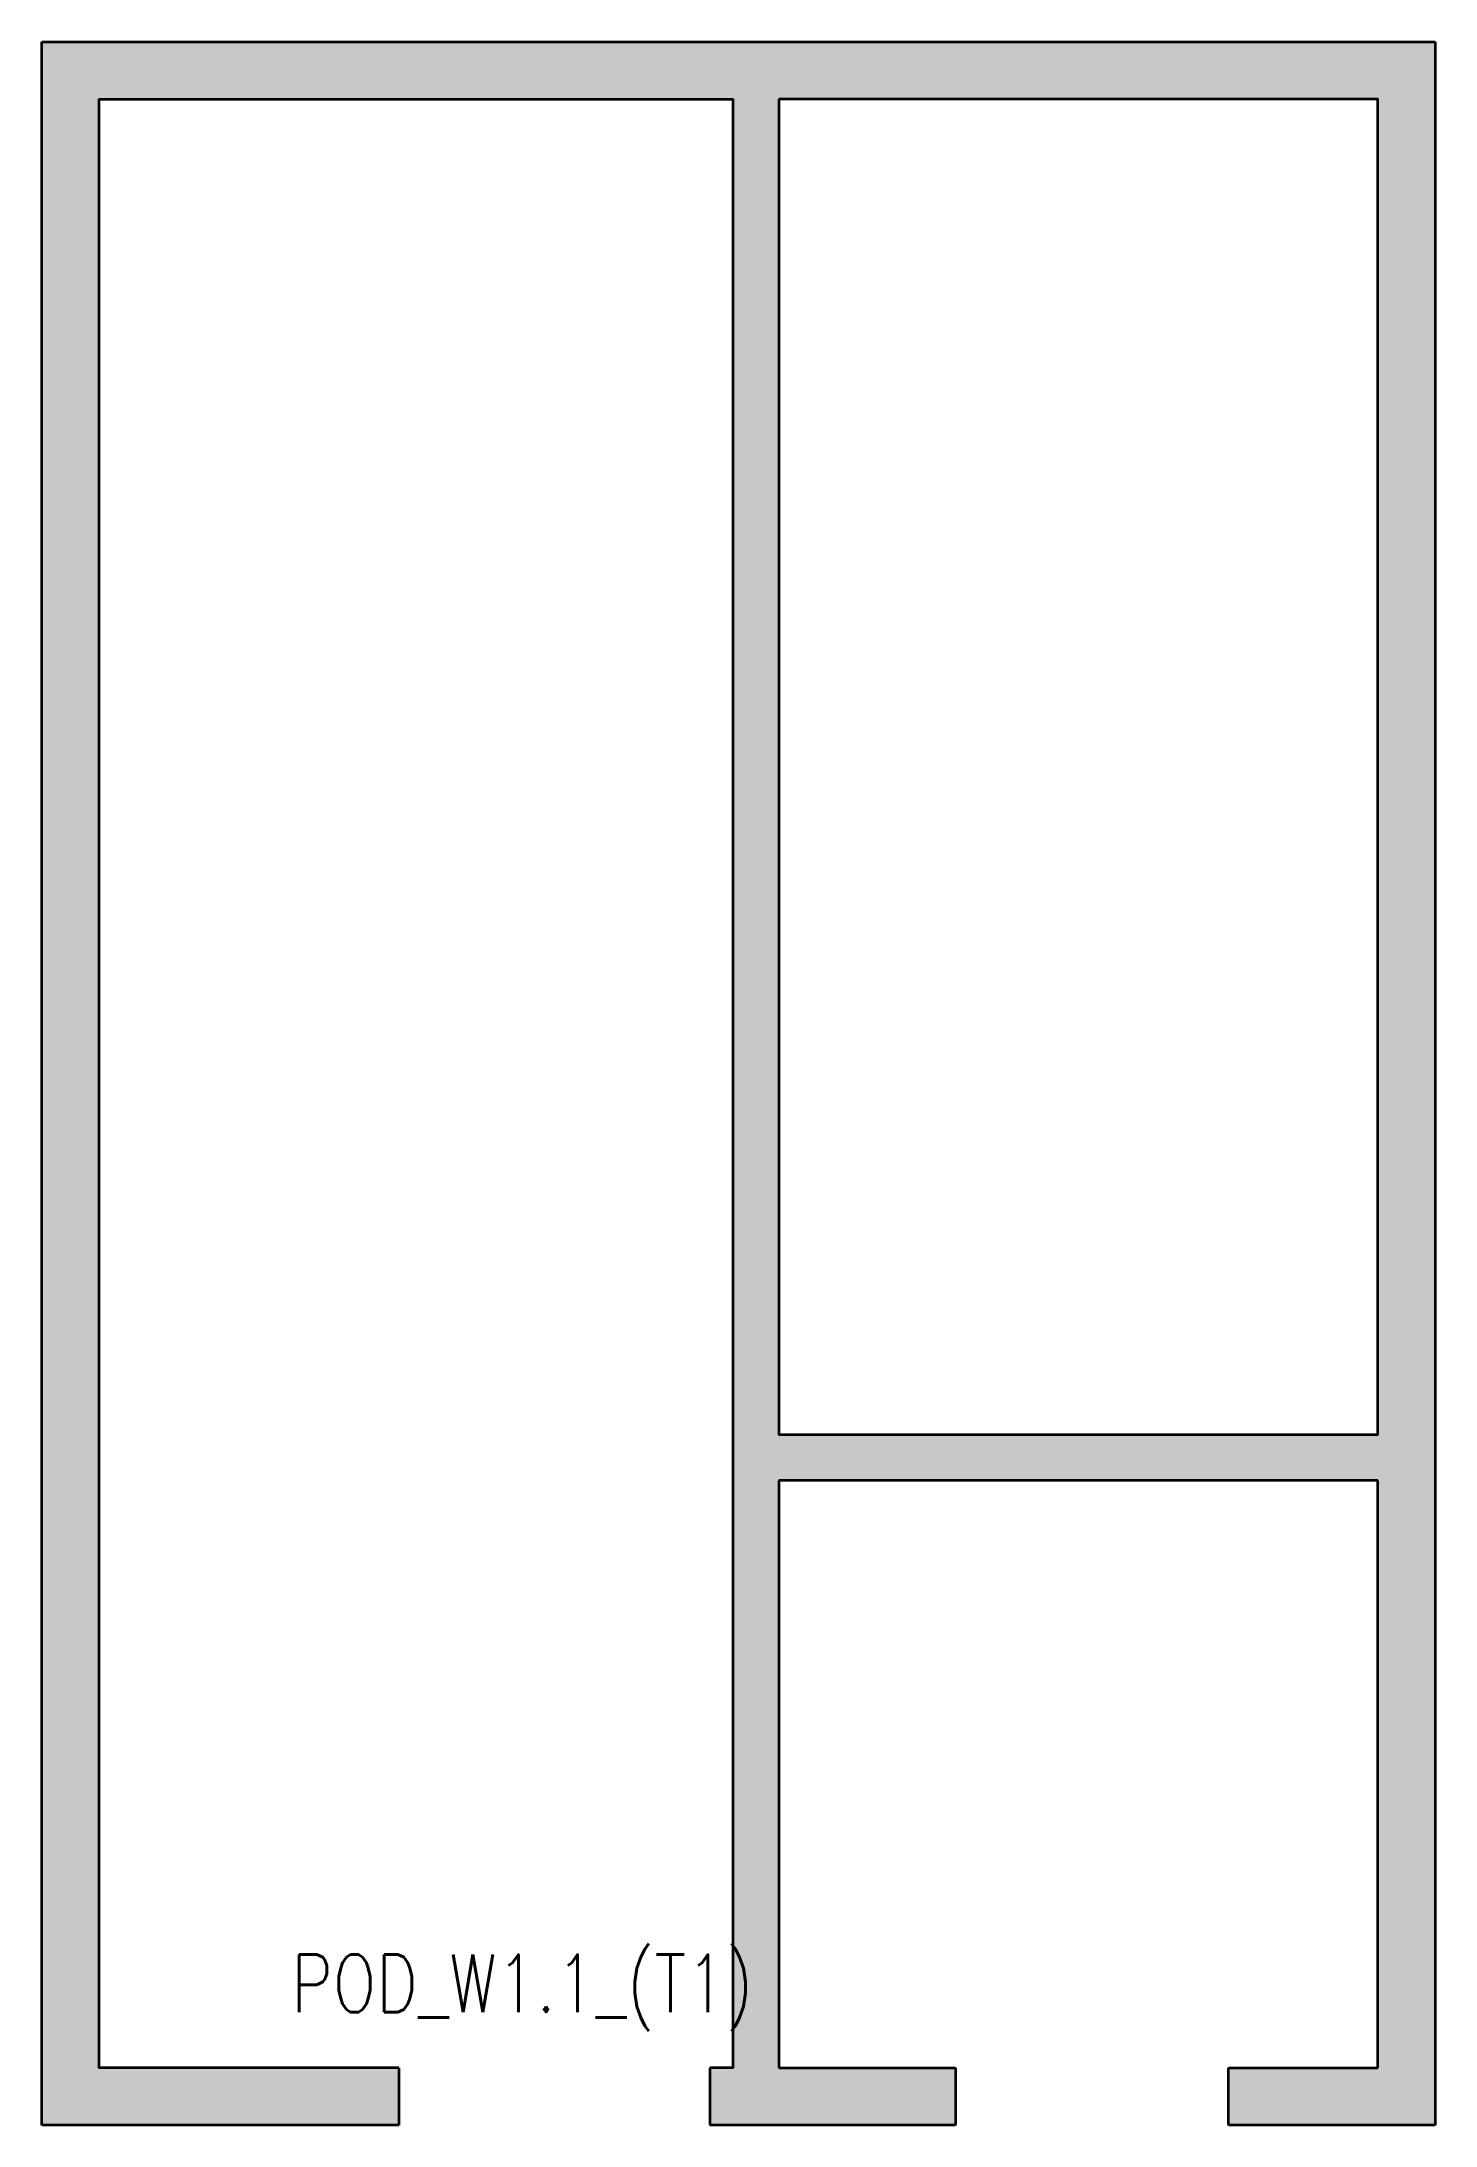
# Model space of a CAD drawing. Header units: millimetres. Extents: x 87300 to 93350, y 80700 to 89750.
import ezdxf

# ---------------------------------------------------------------- set-up
doc = ezdxf.new("R2010")
doc.units = ezdxf.units.MM
doc.header["$MEASUREMENT"] = 0
doc.layers.get('Defpoints').update_dxf_attribs({"color": 151, "lineweight": 9})
doc.layers.add('NDC_S_HATCH COLUMN AND WALL', color=251, linetype='Continuous', lineweight=13)
doc.layers.add('NDC_S_WALL', color=6, linetype='Continuous', lineweight=35)
doc.styles.add('NDC_BAR 2', font='romans.shx', dxfattribs={"width": 0.8})

msp = doc.modelspace()

# ---------------------------------------------------------------- hatches: boundary and pattern name
at = {"layer": 'NDC_S_HATCH COLUMN AND WALL'}
h = msp.add_hatch(color=256, dxfattribs=at)
h.dxf.hatch_style = 1
h.paths.add_polyline_path([(93100, 83700), (90500, 83700), (90500, 89500), (93100, 89500)], flags=16)
h.paths.add_polyline_path([(88850, 80700), (88850, 80950), (87550, 80950), (87550, 89500), (90300, 89500), (90300, 80950), (90200, 80950), (90200, 80700), (91267.6, 80700), (91267.6, 80950), (90500, 80950), (90500, 83500), (93100, 83500), (93100, 80950), (92451.6, 80950), (92451.6, 80700), (93350, 80700), (93350, 80950), (93350, 89750), (87300, 89750), (87300, 80700)])

# ---------------------------------------------------------------- linework, layer by layer
at = {"layer": 'NDC_S_WALL', "ltscale": 10}
for p, q in [((87300, 80700), (87300, 89750)), ((87300, 89750), (93350, 89750)), ((93350, 89750), (93350, 80700)), ((93100, 83500), (90500, 83500)), ((90500, 83500), (90500, 80950)), ((93100, 80950), (93100, 83500)), ((90500, 80950), (91267.6, 80950)), ((91267.6, 80950), (91267.6, 80700)), ((92451.6, 80700), (92451.6, 80950)), ((92451.6, 80950), (93100, 80950)), ((88850, 80700), (87500, 80700)), ((91267.6, 80700), (90200, 80700)), ((93350, 80700), (92451.6, 80700))]:
    msp.add_line(p, q, dxfattribs=at)
at = {"layer": 'NDC_S_WALL'}
for p, q in [((88850, 80950), (88850, 80700)), ((90200, 80950), (90200, 80700)), ((93350, 80950), (93350, 80700)), ((87500, 80700), (87300, 80700))]:
    msp.add_line(p, q, dxfattribs=at)
at = {"layer": 'NDC_S_WALL', "ltscale": 10}
msp.add_lwpolyline([(88850, 80950), (87550, 80950), (87550, 89500), (90300, 89500), (90300, 80950), (90200, 80950)], dxfattribs=at)
msp.add_lwpolyline([(90500, 89500), (90500, 83700), (93100, 83700), (93100, 89500)], close=True, dxfattribs=at)

# ---------------------------------------------------------------- texts
at = {"layer": 'Defpoints', "style": 'NDC_BAR 2', "width": 0.8}
msp.add_text('POD_W1.1_(T1)', height=250, dxfattribs=at).set_placement((88383.7, 81191.7))

doc.saveas('drawing.dxf')
